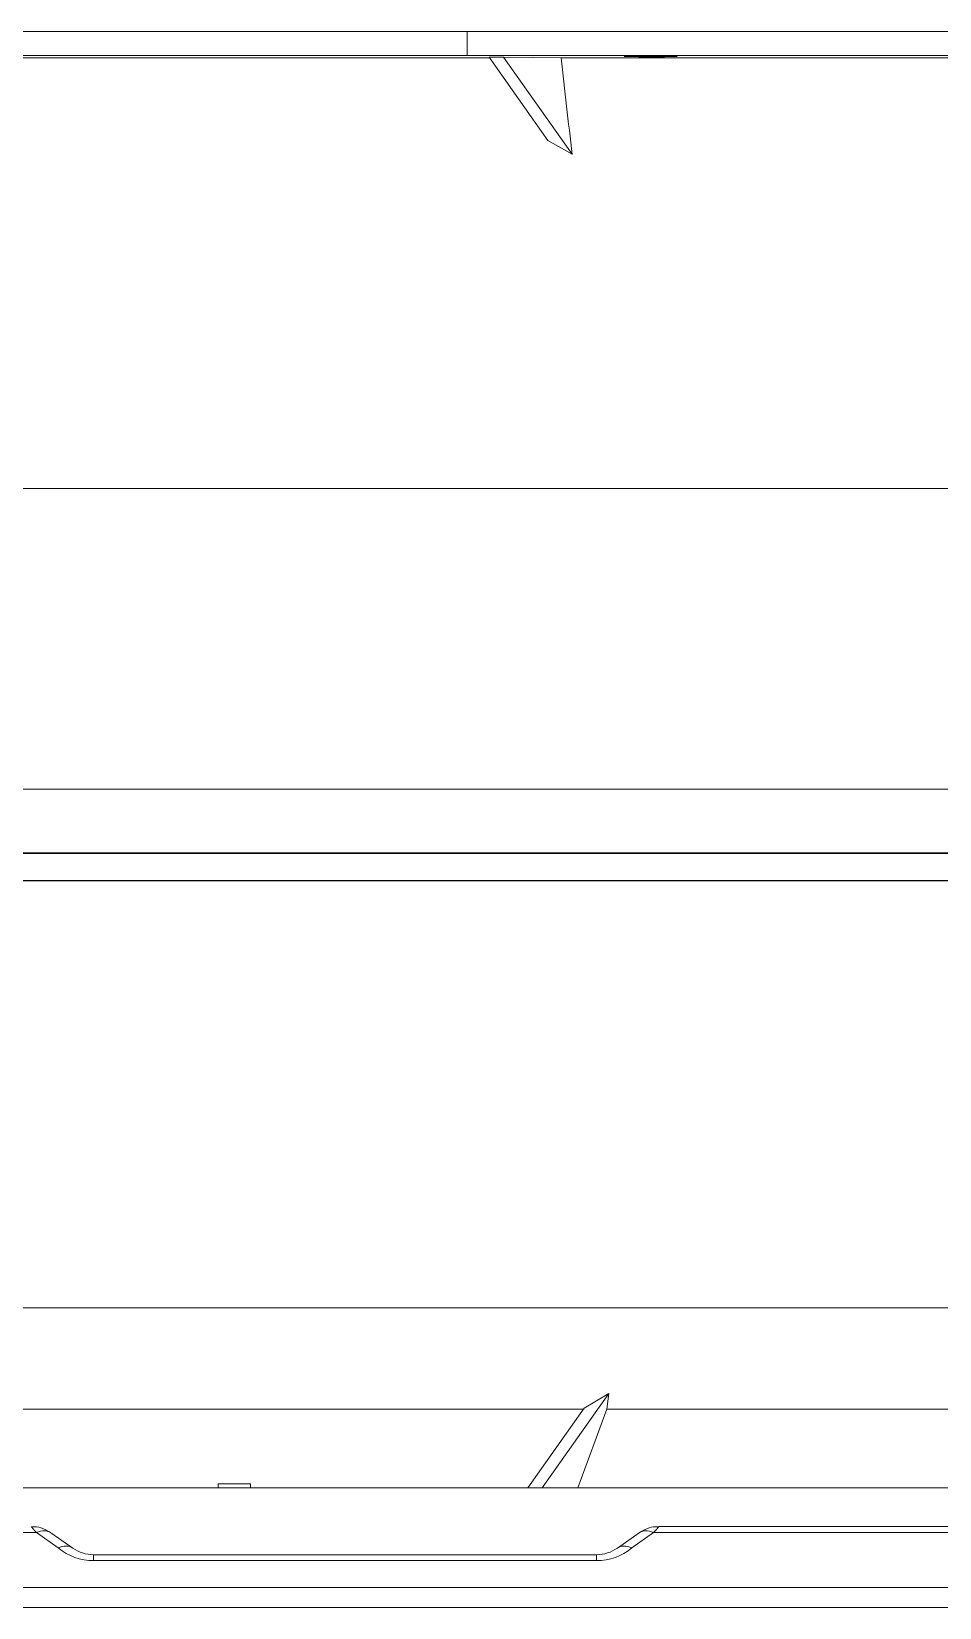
# Model space of a CAD drawing. Header units: millimetres. Extents: x 113490 to 142599, y -20467 to 115.
# Drawn here: x 125087.4 to 125311.8, y -6159.7 to -5770.2 of the extents above; entities that cross this region are included whole.
import ezdxf

# ---------------------------------------------------------------- set-up
doc = ezdxf.new("R2010")
doc.units = ezdxf.units.MM
doc.layers.add('DV1_0', color=7, linetype='Continuous')

msp = doc.modelspace()

# ---------------------------------------------------------------- linework, layer by layer
at = {"layer": 'DV1_0', "color": 7, "linetype": 'Continuous', "lineweight": 15}
for p, q in [((124810.76, -5770.18), (125195.09, -5770.18)), ((125489.43, -5770.18), (125195.09, -5770.18)), ((125195.09, -5770.18), (125195.09, -5776.08)), ((124810.76, -5776.08), (125195.09, -5776.08)), ((125016.02, -5776.68), (125200.59, -5776.68)), ((125489.43, -5776.08), (125195.09, -5776.08)), ((125204.01, -5776.53), (125200.49, -5776.55)), ((125200.49, -5776.55), (125215.02, -5797.09)), ((125218.24, -5776.68), (125204.01, -5776.53)), ((125204.01, -5776.53), (125220.99, -5800.53)), ((125218.24, -5776.68), (125466.28, -5776.68)), ((125233.98, -5776.33), (125234.31, -5776.35)), ((125246.87, -5776.35), (125246.53, -5776.33)), ((125215.02, -5797.09), (125220.99, -5800.53)), ((125819.76, -5973.34), (124864.76, -5973.34)), ((125806.05, -5973.22), (124878.47, -5973.22)), ((125819.76, -5980.02), (124864.76, -5980.02)), ((125806.16, -5980.14), (124878.36, -5980.14)), ((125807.76, -6085.69), (124876.76, -6085.69)), ((125230.11, -6106.81), (125213.59, -6130.18)), ((125224.01, -6110.43), (125230.11, -6106.81)), ((125229.62, -6110.72), (125230.11, -6106.81)), ((125223.98, -6110.72), (125016.5, -6110.72)), ((125224.01, -6110.43), (125210.05, -6130.18)), ((125222.42, -6130.18), (125229.62, -6110.72)), ((125454.9, -6110.72), (125229.62, -6110.72)), ((125839.6, -6130.18), (124845.69, -6130.18)), ((125141.52, -6129.18), (125133.52, -6129.18)), ((125133.52, -6129.18), (125133.52, -6130.18)), ((125141.52, -6130.18), (125141.52, -6129.18)), ((125092.15, -6141.28), (125091.91, -6141.11)), ((125097.54, -6145.05), (125092.15, -6141.28)), ((125237.57, -6141.28), (125232.19, -6145.05)), ((125237.81, -6141.11), (125237.57, -6141.28)), ((125442.04, -6139.68), (125242.48, -6139.68)), ((125227.02, -6146.68), (125102.7, -6146.68))]:
    msp.add_line(p, q, dxfattribs=at)
at = {"layer": 'DV1_0', "color": 7, "linetype": 'Continuous', "lineweight": 20}
for p, q in [((125233.98, -5776.33), (125233.98, -5776.32)), ((125011.03, -5883.15), (125810.45, -5883.15)), ((125805.82, -5957.48), (124878.7, -5957.48)), ((125088.57, -6141.22), (125001.15, -6141.22)), ((125093.96, -6144.99), (125088.57, -6141.22)), ((125241.15, -6141.22), (125235.77, -6144.99)), ((125443.37, -6141.22), (125241.15, -6141.22)), ((125102.7, -6146.68), (125102.7, -6148.14)), ((125227.02, -6146.68), (125227.02, -6148.14)), ((125227.02, -6148.14), (125102.7, -6148.14)), ((124784.64, -6154.76), (125899.88, -6154.76)), ((124784.64, -6159.73), (125899.88, -6159.73))]:
    msp.add_line(p, q, dxfattribs=at)
at = {"layer": 'DV1_0', "color": 7, "linetype": 'Continuous', "lineweight": 15}
for centre, radius, start, end in [((125239.91, -6106.02), 329.75, 88.8497, 91.0525), ((125240.93, -5450.28), 326.14, 268.8372, 271.0644), ((125088.04, -6144.96), 5.18, 70.8028, 97.5937), ((125087.24, -6147.99), 8.31, 55, 73.0515), ((125242.48, -6147.99), 8.31, 106.9484, 125), ((125241.68, -6144.96), 5.18, 82.4063, 109.1972), ((125102.7, -6137.68), 9, 235, 270), ((125227.02, -6137.68), 9, 270, 305)]:
    msp.add_arc(centre, radius, start, end, dxfattribs=at)
at = {"layer": 'DV1_0', "color": 7, "linetype": 'Continuous', "lineweight": 20}
for centre, start, end in [((125102.5, -6135), 229.4667, 270.8885), ((125227.23, -6135), 269.1115, 310.5333)]:
    msp.add_arc(centre, 13.14, start, end, dxfattribs=at)
at = {"layer": 'DV1_0', "color": 7, "linetype": 'Continuous', "lineweight": 15}
for centre, major_axis, ratio, start_param, end_param in [((183360.65, 7587.98), (-6567.15, -73333.49), 0.795877, -1.316844, -1.316514), ((125088.57, -6146.39), (3.58, 5.11), 0.647809, 0, 0.82425), ((125241.15, -6146.39), (-3.58, 5.11), 0.647809, 5.458935, 6.283185), ((125093.96, -6150.16), (3.58, 5.11), 0.647809, 0, 0.82425), ((125235.77, -6150.16), (-3.58, 5.11), 0.647809, 5.458935, 6.283185)]:
    msp.add_ellipse(centre, major_axis=major_axis, ratio=ratio, start_param=start_param, end_param=end_param, dxfattribs=at)
at = {"layer": 'DV1_0', "color": 7, "linetype": 'Continuous', "lineweight": 20}
for points, knots in [([(125088.57, -6141.22), (125088.53, -6141.18), (125088.45, -6141.09), (125088.35, -6140.98), (125088.24, -6140.86), (125088.15, -6140.76), (125088.06, -6140.66), (125087.98, -6140.56), (125087.9, -6140.48), (125087.83, -6140.39), (125087.76, -6140.31), (125087.69, -6140.24), (125087.64, -6140.17), (125087.58, -6140.1), (125087.53, -6140.04), (125087.48, -6139.98), (125087.43, -6139.92), (125087.39, -6139.87), (125087.36, -6139.84), (125087.35, -6139.82), (125087.35, -6139.82)], [0, 0, 0, 0, 0.0543595, 0.1067072, 0.1570729, 0.2056296, 0.252514, 0.2978724, 0.3418516, 0.3846049, 0.4262954, 0.4671026, 0.5072332, 0.5469375, 0.5865442, 0.6265138, 0.6676215, 0.7095311, 0.7509673, 0.7510552, 0.7510552, 0.7510552, 0.7510552]), ([(125242.37, -6139.82), (125242.37, -6139.82), (125242.36, -6139.83), (125242.33, -6139.87), (125242.29, -6139.92), (125242.25, -6139.98), (125242.2, -6140.04), (125242.14, -6140.1), (125242.09, -6140.17), (125242.03, -6140.24), (125241.97, -6140.31), (125241.9, -6140.39), (125241.82, -6140.48), (125241.75, -6140.56), (125241.66, -6140.66), (125241.57, -6140.76), (125241.48, -6140.86), (125241.38, -6140.98), (125241.27, -6141.09), (125241.19, -6141.18), (125241.15, -6141.22)], [0.2462765, 0.2462765, 0.2462765, 0.2462765, 0.2478008, 0.2893055, 0.3313105, 0.3725388, 0.4126164, 0.4523133, 0.4921019, 0.5323136, 0.5732018, 0.614975, 0.657814, 0.7018833, 0.7473363, 0.7943249, 0.8429799, 0.8935078, 0.9458807, 1, 1, 1, 1])]:
    msp.add_open_spline(points, degree=3, knots=knots, dxfattribs=at)
at = {"layer": 'DV1_0', "color": 7, "linetype": 'Continuous', "lineweight": 15}
msp.add_open_spline([(125242.48, -6139.68), (125242.48, -6139.68), (125242.48, -6139.68), (125242.48, -6139.68), (125242.47, -6139.69), (125242.46, -6139.7), (125242.45, -6139.72), (125242.43, -6139.75), (125242.4, -6139.78), (125242.38, -6139.8), (125242.37, -6139.82)], degree=3, knots=[0, 0, 0, 0, 0.0225374, 0.045499, 0.0704143, 0.098741, 0.1307989, 0.1673281, 0.2070826, 0.2462765, 0.2462765, 0.2462765, 0.2462765], dxfattribs=at)

doc.saveas('drawing.dxf')
